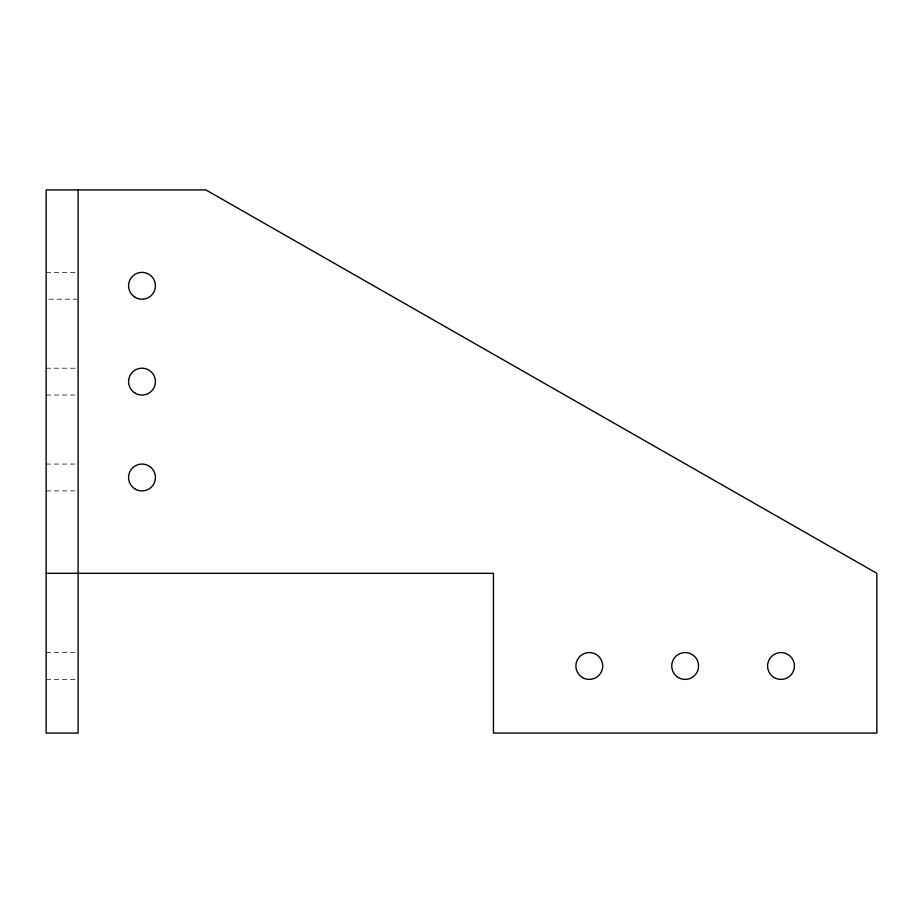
<?xml version="1.0" encoding="UTF-8"?>
<svg xmlns="http://www.w3.org/2000/svg" width="923" height="923" viewBox="0 0 923 923"><rect width="100%" height="100%" fill="white"/><g stroke="black" fill="none" stroke-linecap="round" stroke-linejoin="round"><path stroke-width="0.69" stroke-dasharray="4.62 3.46" d="M46.15 272.354L76.713 272.354M48.931 299.19L76.713 299.19M46.15 368.208L76.713 368.208M46.15 395.044L76.713 395.044M46.15 464.061L76.713 464.061M46.15 490.898L76.713 490.898M46.15 652.561L76.713 652.561M46.15 679.397L76.713 679.397"/><path stroke-width="1.38" d="M46.15 573.321L493.447 573.321L493.447 733.07L876.85 733.07L876.85 573.321L205.898 189.93L46.15 189.93L46.15 733.07L78.097 733.07L78.097 189.93M135.289 297.402A13.418 13.418 0 0 0 155.422 285.784A13.418 13.418 0 0 0 135.289 274.166A13.418 13.418 0 0 0 135.289 297.402M135.289 393.256A13.418 13.418 0 0 0 155.422 381.637A13.418 13.418 0 0 0 135.289 370.008A13.418 13.418 0 0 0 135.289 393.256M135.289 489.109A13.418 13.418 0 0 0 155.422 477.479A13.418 13.418 0 0 0 135.289 465.861A13.418 13.418 0 0 0 135.289 489.109M582.586 677.597A13.418 13.418 0 0 0 602.719 665.979A13.418 13.418 0 0 0 582.586 654.361A13.418 13.418 0 0 0 582.586 677.597M678.44 677.597A13.418 13.418 0 0 0 698.573 665.979A13.418 13.418 0 0 0 678.44 654.361A13.418 13.418 0 0 0 678.44 677.597M774.293 677.597A13.418 13.418 0 0 0 794.415 665.979A13.418 13.418 0 0 0 774.293 654.361A13.418 13.418 0 0 0 774.293 677.597"/></g></svg>
